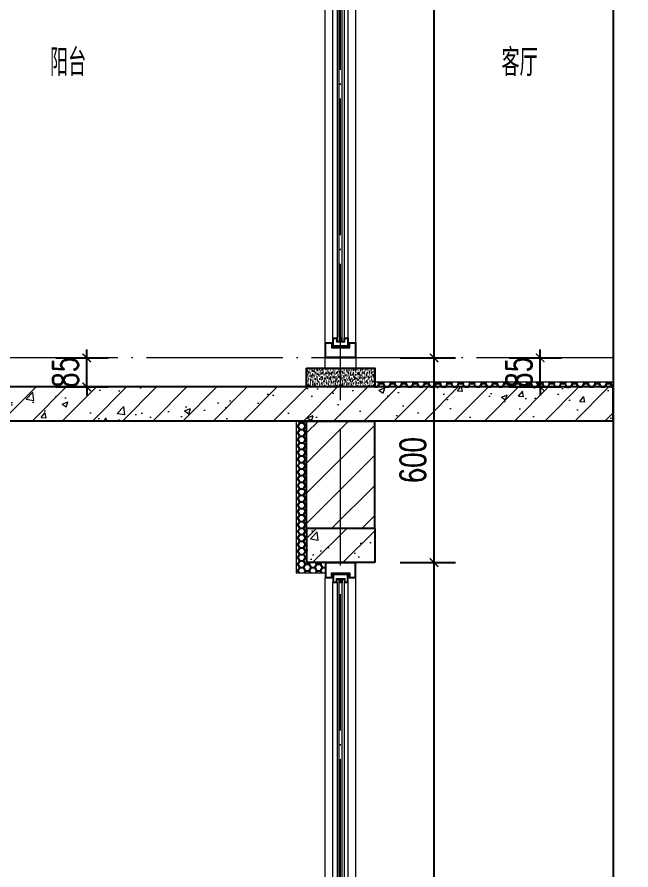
# Model space of a CAD drawing. Extents: x -461650 to 361314, y 245336 to 769729.
# Drawn here: x 243350 to 245150, y 664422 to 666922 of the extents above; entities that cross this region are included whole.
import ezdxf

# ---------------------------------------------------------------- set-up
doc = ezdxf.new("R2010")
doc.units = 0
doc.header["$LTSCALE"] = 1000
doc.linetypes.add('DOTE', pattern=[2.42, 2, -0.2, 0.02, -0.2])
doc.layers.get('0').update_dxf_attribs({"linetype": 'CONTINUOUS'})
doc.layers.get('DEFPOINTS').update_dxf_attribs({"linetype": 'CONTINUOUS'})
for name, color, linetype in [('DIM_SYMB', 3, 'CONTINUOUS'), ('PUB_DIM', 3, 'CONTINUOUS'), ('PUB_TEXT', 2, 'CONTINUOUS'), ('WALL', 5, 'CONTINUOUS'), ('立面-看线', 251, 'CONTINUOUS')]:
    doc.layers.add(name, color=color, linetype=linetype)
for name, color, linetype, lineweight in [('DOTE', 19, 'DOTE', 9), ('PUB_HATCH', 8, 'CONTINUOUS', 9), ('S_WINDOW', 144, 'CONTINUOUS', 15), ('细细', 250, 'CONTINUOUS', 0)]:
    doc.layers.add(name, color=color, linetype=linetype, lineweight=lineweight)
doc.styles.add('_TCH_DIM_T3', font='SIMPLEX', dxfattribs={"width": 0.705882, "bigfont": 'GBCBIG'})
doc.styles.add('TSSD_REIN', font='tssdeng.shx', dxfattribs={"width": 0.7, "height": 300, "bigfont": 'tssdchn.shx'})
doc.dimstyles.new('_TCH_ARCH&&25', dxfattribs={"dimtxt": 74.375, "dimasz": 25, "dimexe": 62.5, "dimexo": 75, "dimgap": 25, "dimtad": 1, "dimdec": 0, "dimzin": 0, "dimdsep": 46, "dimtxsty": '_TCH_DIM_T3', "dimblk": 'ARCHTICK', "dimcen": 0.09, "dimclrt": 7, "dimazin": 0, "dimtfac": 1, "dimtdec": 0, "dimtix": 1, "dimtmove": 2, "dimatfit": 3, "dimldrblk": 'ARCHTICK', "dimfxl": 0, "dimtolj": 1, "dimtzin": 0, "dimarcsym": 0})
pattern_1 = [(315, (145053.3697, 680712.4302), (-1.76776695, -1.76776695), []), (315, (145054.5482, 680712.4302), (-1.76776695, -1.76776695), [])]
pattern_2 = [(315, (145053.3697, 678374.192), (-1.76776695, -1.76776695), []), (315, (145054.5482, 678374.192), (-1.76776695, -1.76776695), [])]
pattern_3 = [(45, (-737876.647, 828566.014), (-44.194174, 44.194174), []), (50, (-737876.65, 828566.01), (179.315046, -15.688034), [18.75, -206.25]), (355, (-737876.65, 828566.01), (-34.687833, 188.048033), [15, -165]), (100.4514, (-737861.7, 828564.7), (144.627345, 172.359886), [15.935047, -175.285528]), (46.1842, (-737876.65, 828616.01), (266.81026, -41.379754), [28.125, -309.375]), (96.6356, (-737854.4, 828612.57), (233.665676, 243.52947), [23.90257, -262.92825]), (351.1842, (-737876.65, 828616.01), (233.66549, 243.52965), [22.5, -247.5]), (21, (-737851.65, 828603.51), (149.226763, -100.654723), [18.75, -206.25]), (326, (-737851.65, 828603.51), (60.828833, 181.28751), [15, -165]), (71.4514, (-737839.21, 828595.13), (210.055657, 80.632624), [15.935047, -175.285528]), (37.5, (-737876.647, 828566.014), (3.039964, 83.2234635), [0, -163, 0, -167.5, 0, -165.625]), (7.5, (-737876.65, 828566.01), (65.767384, 98.602928), [0, -95.5, 0, -159.25, 0, -63.125]), (327.5, (-737932.397, 828566.014), (133.455609, -5.638718), [0, -62.5, 0, -195, 0, -258.75]), (317.5, (-737957.4, 828566.01), (145.796542, 25.026246), [0, -81.25, 0, -129.5, 0, -183.75])]

# ---------------------------------------------------------------- blocks, each defined once
blk = doc.blocks.new('afzdfsregf')
at = {"layer": '细细'}
h = blk.add_hatch(dxfattribs=at)
h.set_pattern_fill('金属', color=256, style=0)
h.set_pattern_definition(pattern_1)
h.paths.add_polyline_path([(221063.8, 608913.8), (221043.8, 608913.8), (221043.8, 608927.3), (220993.8, 608927.3), (220993.8, 608913.8), (220973.8, 608913.8), (220973.8, 608958.8), (221063.8, 608958.8)])
h.paths.add_polyline_path([(221045.8, 608929.3), (221045.8, 608915.8), (221061.8, 608915.8), (221061.8, 608956.8), (220975.8, 608956.8), (220975.8, 608915.8), (220991.8, 608915.8), (220991.8, 608929.3)], flags=16)
h = blk.add_hatch(dxfattribs=at)
h.set_pattern_fill('金属', color=256, style=0)
h.set_pattern_definition(pattern_1)
h.paths.add_polyline_path([(220996.3, 608925.3), (220996.3, 608900.3), (221008.3, 608900.3), (221008.3, 608910.3), (221029.3, 608910.3), (221029.3, 608900.3), (221041.3, 608900.3), (221041.3, 608925.3)])
h.paths.add_polyline_path([(221039.3, 608923.3), (221039.3, 608902.3), (221031.3, 608902.3), (221031.3, 608912.3), (221006.3, 608912.3), (221006.3, 608902.3), (220998.3, 608902.3), (220998.3, 608923.3)], flags=16)
h = blk.add_hatch(color=256, dxfattribs=at)
edge = h.paths.add_edge_path()
edge.add_line((221023.3, 608910.3), (221023.3, 608898.3))
edge.add_arc((221018.8, 608890), 9.44, 61.5175, 118.4825)
edge.add_line((221014.3, 608898.3), (221014.3, 608910.3))
edge.add_arc((221018.8, 608918.6), 9.44, 241.5175, 298.4825)
h = blk.add_hatch(dxfattribs=at)
h.set_pattern_fill('金属', color=256, style=0)
h.set_pattern_definition(pattern_2)
h.paths.add_polyline_path([(220996.3, 606692.3), (220996.3, 606717.3), (221008.3, 606717.3), (221008.3, 606707.3), (221029.3, 606707.3), (221029.3, 606717.3), (221041.3, 606717.3), (221041.3, 606692.3)])
h.paths.add_polyline_path([(221039.3, 606694.3), (221039.3, 606715.3), (221031.3, 606715.3), (221031.3, 606705.3), (221006.3, 606705.3), (221006.3, 606715.3), (220998.3, 606715.3), (220998.3, 606694.3)], flags=16)
h = blk.add_hatch(color=256, dxfattribs=at)
edge = h.paths.add_edge_path()
edge.add_line((221023.3, 606707.3), (221023.3, 606719.3))
edge.add_arc((221018.8, 606727.6), 9.44, 241.5175, 298.4825, ccw=False)
edge.add_line((221014.3, 606719.3), (221014.3, 606707.3))
edge.add_arc((221018.8, 606699), 9.44, 61.5175, 118.4825, ccw=False)
h = blk.add_hatch(dxfattribs=at)
h.set_pattern_fill('金属', color=256, style=0)
h.set_pattern_definition(pattern_2)
h.paths.add_polyline_path([(221063.8, 606703.8), (221043.8, 606703.8), (221043.8, 606690.3), (220993.8, 606690.3), (220993.8, 606703.8), (220973.8, 606703.8), (220973.8, 606658.8), (221063.8, 606658.8)])
h.paths.add_polyline_path([(221045.8, 606688.3), (221045.8, 606701.8), (221061.8, 606701.8), (221061.8, 606660.8), (220975.8, 606660.8), (220975.8, 606701.8), (220991.8, 606701.8), (220991.8, 606688.3)], flags=16)
at = {"layer": 'S_WINDOW'}
for p, q in [((220973.8, 606703.8), (220973.8, 608913.8)), ((221063.8, 606703.8), (221063.8, 608913.8)), ((220996.3, 606717.3), (220996.3, 608900.3)), ((221041.3, 606717.3), (221041.3, 608900.3))]:
    blk.add_line(p, q, dxfattribs=at)
for points in [[(220973.8, 608958.8), (220973.8, 608913.8), (220993.8, 608913.8), (220993.8, 608927.3), (221043.8, 608927.3), (221043.8, 608913.8), (221063.8, 608913.8), (221063.8, 608958.8)], [(220975.8, 608956.8), (220975.8, 608915.8), (220991.8, 608915.8), (220991.8, 608929.3), (221045.8, 608929.3), (221045.8, 608915.8), (221061.8, 608915.8), (221061.8, 608956.8)], [(220996.3, 608925.3), (220996.3, 608900.3), (221008.3, 608900.3), (221008.3, 608910.3), (221029.3, 608910.3), (221029.3, 608900.3), (221041.3, 608900.3), (221041.3, 608925.3)], [(220998.3, 608923.3), (220998.3, 608902.3), (221006.3, 608902.3), (221006.3, 608912.3), (221031.3, 608912.3), (221031.3, 608902.3), (221039.3, 608902.3), (221039.3, 608923.3)], [(220996.3, 606692.3), (220996.3, 606717.3), (221008.3, 606717.3), (221008.3, 606707.3), (221029.3, 606707.3), (221029.3, 606717.3), (221041.3, 606717.3), (221041.3, 606692.3)], [(220998.3, 606694.3), (220998.3, 606715.3), (221006.3, 606715.3), (221006.3, 606705.3), (221031.3, 606705.3), (221031.3, 606715.3), (221039.3, 606715.3), (221039.3, 606694.3)], [(220973.8, 606658.8), (220973.8, 606703.8), (220993.8, 606703.8), (220993.8, 606690.3), (221043.8, 606690.3), (221043.8, 606703.8), (221063.8, 606703.8), (221063.8, 606658.8)], [(220975.8, 606660.8), (220975.8, 606701.8), (220991.8, 606701.8), (220991.8, 606688.3), (221045.8, 606688.3), (221045.8, 606701.8), (221061.8, 606701.8), (221061.8, 606660.8)]]:
    blk.add_lwpolyline(points, close=True, dxfattribs=at)
at = {"layer": '细细'}
for points in [[(221014.3, 606719.3), (221014.3, 608910.3)], [(221023.3, 606719.3), (221023.3, 608910.3)], [(221008.3, 608900.3), (221008.3, 606717.3)], [(221029.3, 608900.3), (221029.3, 606717.3)]]:
    blk.add_lwpolyline(points, dxfattribs=at)
for points in [[(221023.3, 608910.3), (221023.3, 608898.3, 0.253805), (221014.3, 608898.3), (221014.3, 608910.3, 0.253805)], [(221023.3, 606707.3), (221023.3, 606719.3, -0.253805), (221014.3, 606719.3), (221014.3, 606707.3, -0.253805)]]:
    blk.add_lwpolyline(points, format="xyb", close=True, dxfattribs=at)
blk = doc.blocks.new('_ArchTick')
at = {"color": 0, "linetype": 'ByBlock', "const_width": 0.15}
blk.add_lwpolyline([(-0.5, -0.5), (0.5, 0.5)], dxfattribs=at)
blk = doc.blocks.new('*D1126')
at = {"layer": 'DEFPOINTS', "color": 0}
for p in [(244398.5, 665323), (244572.5, 665323), (244398.5, 663023)]:
    blk.add_point(p, dxfattribs=at)
at = {"layer": 'PUB_DIM', "color": 0, "lineweight": -2}
for p, q in [((244473.5, 665323), (244635, 665323)), ((244572.5, 663023), (244572.5, 665323)), ((244473.5, 663023), (244635, 663023))]:
    blk.add_line(p, q, dxfattribs=at)
at = {"layer": 'PUB_DIM', "color": 0, "lineweight": -2, "xscale": 25, "yscale": 25, "zscale": 25}
for p, rotation in [((244572.5, 665323), 90), ((244572.5, 663023), 270)]:
    blk.add_blockref('_ArchTick', p, dxfattribs=dict(at, rotation=rotation))
at = {"layer": 'PUB_DIM', "color": 7, "insert": (244510.3, 664173), "char_height": 74.38, "attachment_point": 5, "rotation": 90, "style": '_TCH_DIM_T3'}
blk.add_mtext('\\A1;2300', dxfattribs=at)
blk = doc.blocks.new('*D1127')
at = {"layer": 'DEFPOINTS', "color": 0}
for p in [(244398.5, 665923), (244572.5, 665923), (244398.5, 665323)]:
    blk.add_point(p, dxfattribs=at)
at = {"layer": 'PUB_DIM', "color": 0, "lineweight": -2}
for p, q in [((244473.5, 665923), (244635, 665923)), ((244572.5, 665323), (244572.5, 665923)), ((244473.5, 665323), (244635, 665323))]:
    blk.add_line(p, q, dxfattribs=at)
at = {"layer": 'PUB_DIM', "color": 0, "lineweight": -2, "xscale": 25, "yscale": 25, "zscale": 25}
for p, rotation in [((244572.5, 665923), 90), ((244572.5, 665323), 270)]:
    blk.add_blockref('_ArchTick', p, dxfattribs=dict(at, rotation=rotation))
at = {"layer": 'PUB_DIM', "color": 7, "insert": (244510.3, 665623), "char_height": 74.38, "attachment_point": 5, "rotation": 90, "style": '_TCH_DIM_T3'}
blk.add_mtext('\\A1;600', dxfattribs=at)
blk = doc.blocks.new('*D1128')
at = {"layer": 'DEFPOINTS', "color": 0}
for p in [(244398.5, 668223), (244572.5, 668223), (244398.5, 665923)]:
    blk.add_point(p, dxfattribs=at)
at = {"layer": 'PUB_DIM', "color": 0, "lineweight": -2}
for p, q in [((244473.5, 668223), (244635, 668223)), ((244572.5, 665923), (244572.5, 668223)), ((244473.5, 665923), (244635, 665923))]:
    blk.add_line(p, q, dxfattribs=at)
at = {"layer": 'PUB_DIM', "color": 0, "lineweight": -2, "xscale": 25, "yscale": 25, "zscale": 25}
for p, rotation in [((244572.5, 668223), 90), ((244572.5, 665923), 270)]:
    blk.add_blockref('_ArchTick', p, dxfattribs=dict(at, rotation=rotation))
at = {"layer": 'PUB_DIM', "color": 7, "insert": (244510.3, 667073), "char_height": 74.38, "attachment_point": 5, "rotation": 90, "style": '_TCH_DIM_T3'}
blk.add_mtext('\\A1;2300', dxfattribs=at)
blk = doc.blocks.new('*D1166')
at = {"layer": 'DEFPOINTS', "color": 0}
for p in [(243388.4, 665923), (243554.3, 665923), (243388.4, 665838)]:
    blk.add_point(p, dxfattribs=at)
at = {"layer": 'PUB_DIM', "color": 0, "lineweight": -2}
for p, q in [((243554.3, 665923), (243554.3, 665948)), ((243463.4, 665923), (243616.8, 665923)), ((243554.3, 665838), (243554.3, 665923)), ((243463.4, 665838), (243616.8, 665838)), ((243554.3, 665838), (243554.3, 665813))]:
    blk.add_line(p, q, dxfattribs=at)
at = {"layer": 'PUB_DIM', "color": 0, "lineweight": -2, "xscale": 25, "yscale": 25, "zscale": 25}
for p, rotation in [((243554.3, 665923), 270), ((243554.3, 665838), 90)]:
    blk.add_blockref('_ArchTick', p, dxfattribs=dict(at, rotation=rotation))
at = {"layer": 'PUB_DIM', "color": 7, "insert": (243492.1, 665880.5), "char_height": 74.38, "attachment_point": 5, "rotation": 90, "style": '_TCH_DIM_T3'}
blk.add_mtext('\\A1;85', dxfattribs=at)
blk = doc.blocks.new('*D1167')
at = {"layer": 'DEFPOINTS', "color": 0}
for p in [(244717.5, 665923), (244883.4, 665923), (244717.5, 665838)]:
    blk.add_point(p, dxfattribs=at)
at = {"layer": 'PUB_DIM', "color": 0, "lineweight": -2}
for p, q in [((244883.4, 665923), (244883.4, 665948)), ((244792.5, 665923), (244945.9, 665923)), ((244883.4, 665838), (244883.4, 665923)), ((244792.5, 665838), (244945.9, 665838)), ((244883.4, 665838), (244883.4, 665813))]:
    blk.add_line(p, q, dxfattribs=at)
at = {"layer": 'PUB_DIM', "color": 0, "lineweight": -2, "xscale": 25, "yscale": 25, "zscale": 25}
for p, rotation in [((244883.4, 665923), 270), ((244883.4, 665838), 90)]:
    blk.add_blockref('_ArchTick', p, dxfattribs=dict(at, rotation=rotation))
at = {"layer": 'PUB_DIM', "color": 7, "insert": (244821.2, 665880.5), "char_height": 74.38, "attachment_point": 5, "rotation": 90, "style": '_TCH_DIM_T3'}
blk.add_mtext('\\A1;85', dxfattribs=at)

msp = doc.modelspace()

# ---------------------------------------------------------------- hatches: boundary and pattern name
at = {"layer": 'PUB_HATCH'}
h = msp.add_hatch(dxfattribs=at)
h.set_pattern_fill('钢筋混凝土', color=256, scale=25, style=0)
h.set_pattern_definition(pattern_3)
h.paths.add_polyline_path([(242598.53, 665837.98), (242598.53, 665737.98), (245097.06, 665737.98), (245097.06, 665837.98)])
h = msp.add_hatch(dxfattribs=at)
h.set_pattern_fill('普通砖', color=256, scale=25, style=0)
h.set_pattern_definition([(45, (-737876.647, 828610.89), (-44.1941915, 44.1941915), [])])
h.paths.add_polyline_path([(244198.53, 665422.98), (244398.53, 665422.98), (244398.53, 665737.98), (244198.53, 665737.98)])
h = msp.add_hatch(dxfattribs=at)
h.set_pattern_fill('钢筋混凝土', color=256, scale=25, style=0)
h.set_pattern_definition(pattern_3)
h.paths.add_polyline_path([(244198.53, 665422.98), (244198.53, 665322.98), (244398.53, 665322.98), (244398.53, 665422.98)])
at = {"layer": '立面-看线'}
h = msp.add_hatch(dxfattribs=at)
h.set_pattern_fill('碎沙', color=256, scale=4)
h.set_pattern_definition([(37.5, (-556854.705, 280476.03), (-0.32000626, 9.78826475), [0, -7.7216, 0, -8.636, 0, -8.255]), (7.5, (-556854.705, 280476.03), (8.99046566, 14.33650201), [0, -4.1656, 0, -6.9596, 0, -2.667]), (327.5, (-556860.9535, 280476.03), (15.819847405, 0.02874369), [0, -2.54, 0, -9.144, 0, -11.938]), (317.5, (-556860.954, 280476.03), (15.27112905, 4.45858647), [0, -1.27, 0, -5.9944, 0, -6.858])])
h.paths.add_polyline_path([(244198.53, 665837.98), (244398.53, 665837.98), (244398.53, 665892.98), (244198.53, 665892.98)])
h = msp.add_hatch(dxfattribs=at)
h.set_pattern_fill('HONEY', color=256, scale=7)
h.set_pattern_definition([(0, (-556954.705, 280476.03), (16.66875, 9.623705), [11.1125, -22.225]), (120, (-556954.705, 280476.03), (-16.66874801, 9.62370845), [11.1125, -22.225]), (60, (-556954.705, 280476.03), (1.99e-06, 19.24741345), [-22.225, 11.1125])])
h.paths.add_polyline_path([(245097.06, 665852.98), (244398.53, 665852.98), (244398.53, 665837.98), (245097.06, 665837.98)])
h = msp.add_hatch(dxfattribs=at)
h.set_pattern_fill('HONEY', color=256, scale=7)
h.set_pattern_definition([(0, (-556854.705, 280476.03), (16.66875, 9.623705), [11.1125, -22.225]), (120, (-556854.705, 280476.03), (-16.66874801, 9.62370845), [11.1125, -22.225]), (60, (-556854.705, 280476.03), (1.99e-06, 19.24741345), [-22.225, 11.1125])])
h.paths.add_polyline_path([(244168.53, 665737.98), (244198.53, 665737.98), (244198.53, 665322.98), (244253.53, 665322.98), (244253.53, 665292.98), (244168.53, 665292.98)])

# ---------------------------------------------------------------- linework, layer by layer
at = {"layer": 'DIM_SYMB'}
msp.add_lwpolyline([(245097.06, 678042.98), (245097.06, 668411.11), (245149.56, 668392), (245044.56, 668373.48), (245097.06, 668354.86), (245097.06, 658722.98)], dxfattribs=at)
at = {"layer": 'DOTE', "color": 1, "linetype": 'DOTE', "ltscale": 0.2}
for p, q in [((244298.53, 659022.98), (244298.53, 678622.98)), ((245097.06, 665922.98), (241328.34, 665922.98))]:
    msp.add_line(p, q, dxfattribs=at)
at = {"layer": 'PUB_HATCH', "color": 215}
msp.add_line((244398.53, 665852.98), (245097.06, 665852.98), dxfattribs=at)
msp.add_lwpolyline([(244168.53, 665737.98), (244168.53, 665292.98), (244253.53, 665292.98)], dxfattribs=at)
at = {"layer": 'S_WINDOW'}
msp.add_lwpolyline([(244253.53, 665922.98), (244343.53, 665922.98), (244343.53, 665892.98), (244253.53, 665892.98)], close=True, dxfattribs=at)
at = {"layer": 'WALL'}
for p, q in [((245097.06, 665837.98), (242598.53, 665837.98)), ((245097.06, 665737.98), (245097.06, 665837.98)), ((245097.06, 665737.98), (242598.53, 665737.98)), ((244198.53, 665422.98), (244198.53, 665737.98)), ((244198.53, 665737.98), (244398.53, 665737.98)), ((244398.53, 665422.98), (244398.53, 665737.98)), ((244198.53, 665422.98), (244198.53, 665322.98)), ((244398.53, 665422.98), (244198.53, 665422.98)), ((244398.53, 665422.98), (244398.53, 665322.98)), ((244398.53, 665322.98), (244198.53, 665322.98))]:
    msp.add_line(p, q, dxfattribs=at)
msp.add_lwpolyline([(244198.53, 665892.98), (244398.53, 665892.98), (244398.53, 665837.98), (244198.53, 665837.98)], close=True, dxfattribs=at)

# ---------------------------------------------------------------- block references
for p in [(23279.77, 59264.22), (23279.77, 56364.22)]:
    msp.add_blockref('afzdfsregf', p)

# ---------------------------------------------------------------- texts
at = {"layer": 'PUB_TEXT', "style": 'TSSD_REIN', "width": 0.7}
for s, p in [('阳台', (243446.45, 666748.61)), ('客厅', (244769.94, 666748.61))]:
    msp.add_text(s, height=80, dxfattribs=at).set_placement(p)

# ---------------------------------------------------------------- dimensions: what is measured, and where the dimension line sits
at = {"layer": 'PUB_DIM'}
for p1, p2, distance, picture, middle in [((244398.53, 665922.98), (244398.53, 668222.98), -173.97, '*D1128', (244510.32, 667072.98)), ((243388.36, 665837.98), (243388.36, 665922.98), -165.96, '*D1166', (243492.13, 665880.48)), ((244398.53, 665322.98), (244398.53, 665922.98), -173.97, '*D1127', (244510.32, 665622.98)), ((244717.48, 665837.98), (244717.48, 665922.98), -165.96, '*D1167', (244821.25, 665880.48)), ((244398.53, 663022.98), (244398.53, 665322.98), -173.97, '*D1126', (244510.32, 664172.98))]:
    dim = msp.add_aligned_dim(p1=p1, p2=p2, distance=distance, dimstyle='_TCH_ARCH&&25', dxfattribs=at)
    dim.commit()
    dim.dimension.update_dxf_attribs({"geometry": picture, "text_midpoint": middle})

doc.saveas('drawing.dxf')
